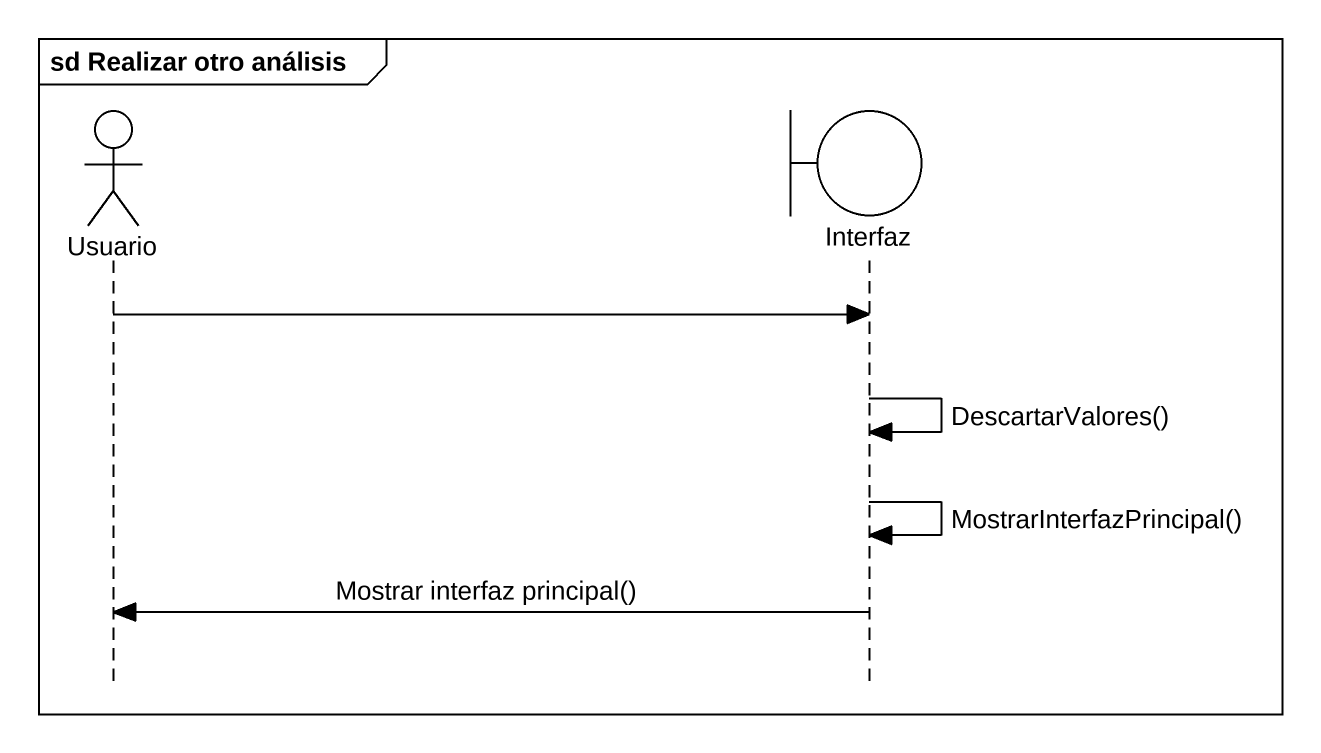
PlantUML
@startuml
mainframe sd Realizar otro análisis
hide footbox
actor Usuario
boundary Interfaz

Usuario -> Interfaz
Interfaz -> Interfaz : DescartarValores()
Interfaz -> Interfaz : MostrarInterfazPrincipal()
Interfaz -> Usuario : Mostrar interfaz principal()
@enduml
